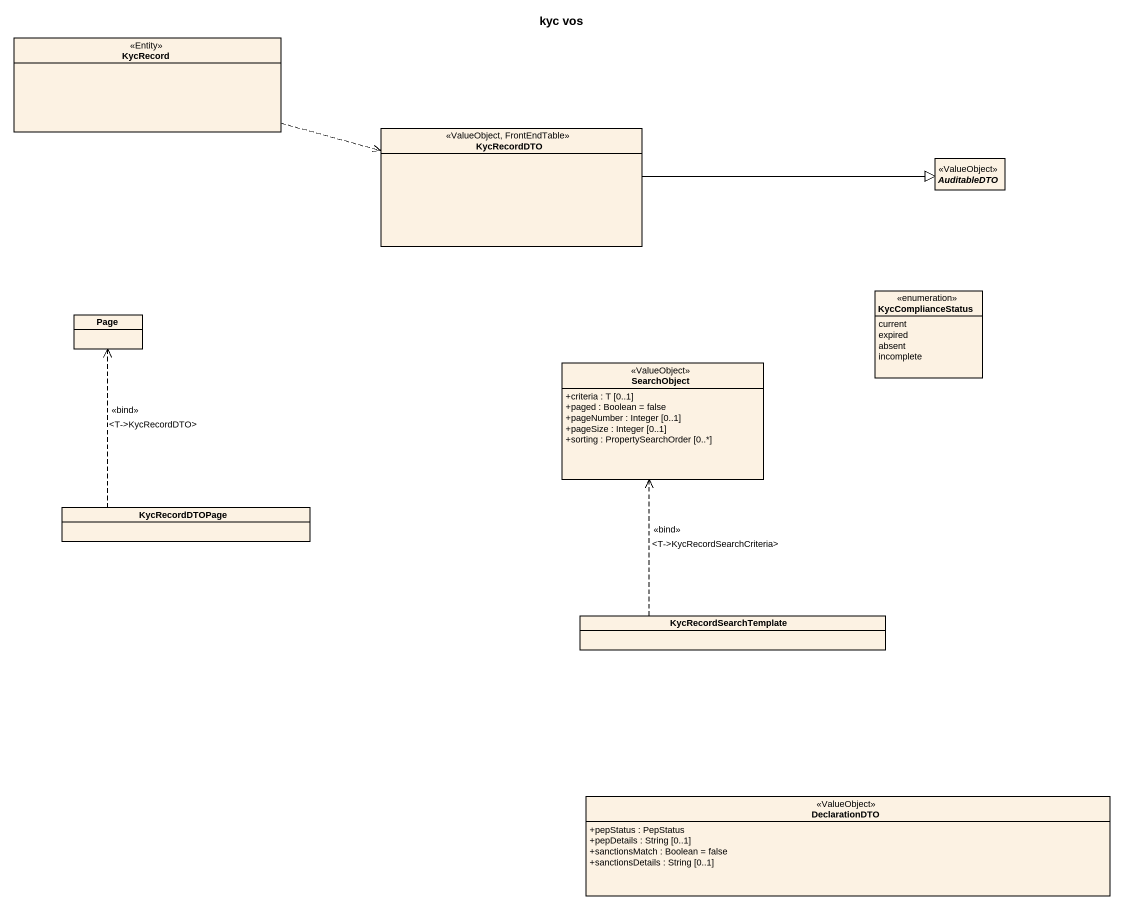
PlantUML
@startuml
title kyc vos
hide circle
hide empty members
skinparam classAttributeIconSize 0
class KycRecord <<Entity>>
class KycRecordDTO <<ValueObject, FrontEndTable>>
abstract class AuditableDTO <<ValueObject>>
enum KycComplianceStatus {
  current
  expired
  absent
  incomplete
}
class "Page" as Page_
class SearchObject <<ValueObject>> {
  +criteria : T [0..1]
  +paged : Boolean = false
  +pageNumber : Integer [0..1]
  +pageSize : Integer [0..1]
  +sorting : PropertySearchOrder [0..*]
}
class KycRecordDTOPage
class KycRecordSearchTemplate
class DeclarationDTO <<ValueObject>> {
  +pepStatus : PepStatus
  +pepDetails : String [0..1]
  +sanctionsMatch : Boolean = false
  +sanctionsDetails : String [0..1]
}
KycRecord .right.> KycRecordDTO
KycRecordDTO -right-|> AuditableDTO
KycRecordDTOPage .up.> Page_ : <<bind>>\n<T->KycRecordDTO>
KycRecordSearchTemplate .up.> SearchObject : <<bind>>\n<T->KycRecordSearchCriteria>
@enduml
